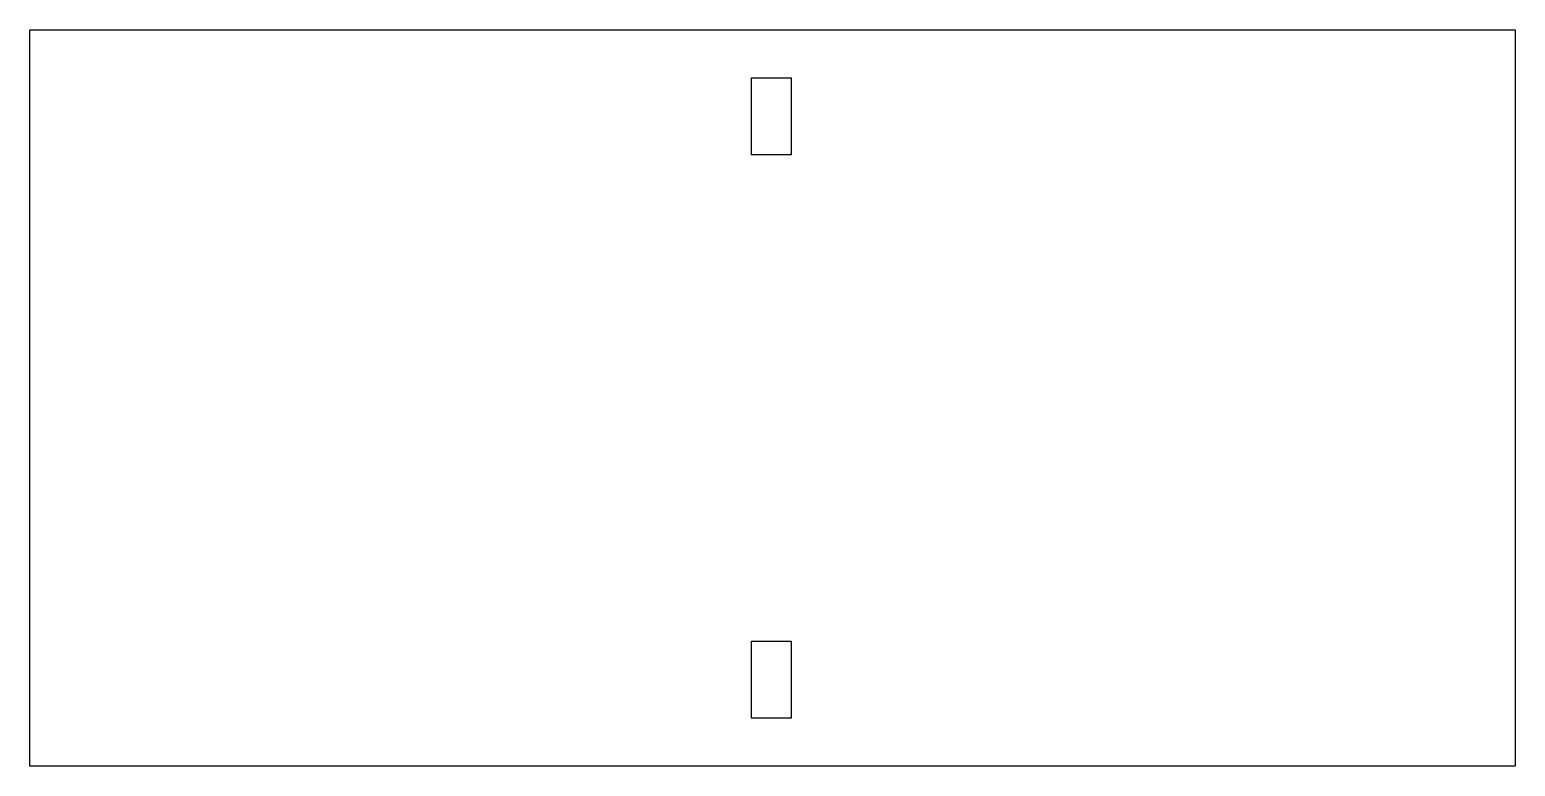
# Model space of a CAD drawing. Header units: millimetres. Extents: x -126 to 126, y -62 to 62.
import ezdxf

# ---------------------------------------------------------------- set-up
doc = ezdxf.new("R2010")
doc.units = ezdxf.units.MM
doc.layers.add('Binder007', color=7, linetype='CONTINUOUS')

msp = doc.modelspace()

# ---------------------------------------------------------------- linework, layer by layer
at = {"layer": 'Binder007'}
for p, q in [((-126, -62.5), (-126, 62.5)), ((-126, 62.5), (126, 62.5)), ((126, 62.5), (126, -62.5)), ((-3.575, 41.25), (-3.575, 54.35)), ((-3.575, 54.35), (3.175, 54.35)), ((3.175, 54.35), (3.175, 41.25)), ((3.175, 41.25), (-3.575, 41.25)), ((-3.575, -54.35), (-3.575, -41.25)), ((-3.575, -41.25), (3.175, -41.25)), ((3.175, -41.25), (3.175, -54.35)), ((3.175, -54.35), (-3.575, -54.35)), ((126, -62.5), (-126, -62.5))]:
    msp.add_line(p, q, dxfattribs=at)

doc.saveas('drawing.dxf')
